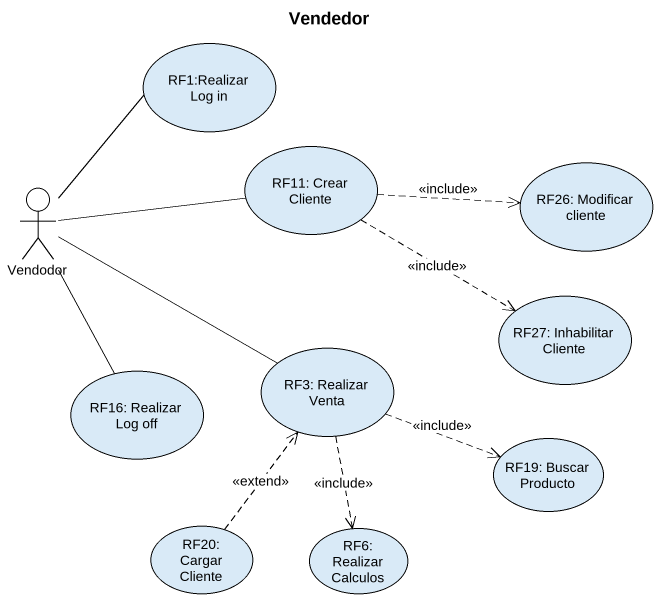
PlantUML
@startuml
title Vendedor
usecase "RF1:Realizar Log in" as RF1_Realizar_Log_in
usecase "RF11: Crear Cliente" as RF11_Crear_Cliente
actor Vendodor
usecase "RF26: Modificar cliente" as RF26_Modificar_cliente
usecase "RF27: Inhabilitar Cliente" as RF27_Inhabilitar_Cliente
usecase "RF16: Realizar Log off" as RF16_Realizar_Log_off
usecase "RF3: Realizar Venta" as RF3_Realizar_Venta
usecase "RF19: Buscar Producto" as RF19_Buscar_Producto
usecase "RF20: Cargar Cliente" as RF20_Cargar_Cliente
usecase "RF6: Realizar Calculos" as RF6_Realizar_Calculos
RF11_Crear_Cliente .right.> RF26_Modificar_cliente : <<include>>
RF11_Crear_Cliente .right.> RF27_Inhabilitar_Cliente : <<include>>
Vendodor -up- RF1_Realizar_Log_in
Vendodor -right- RF11_Crear_Cliente
Vendodor -- RF16_Realizar_Log_off
Vendodor -right- RF3_Realizar_Venta
RF3_Realizar_Venta .right.> RF19_Buscar_Producto : <<include>>
RF3_Realizar_Venta ..> RF6_Realizar_Calculos : <<include>>
RF20_Cargar_Cliente .up.> RF3_Realizar_Venta : <<extend>>
@enduml
